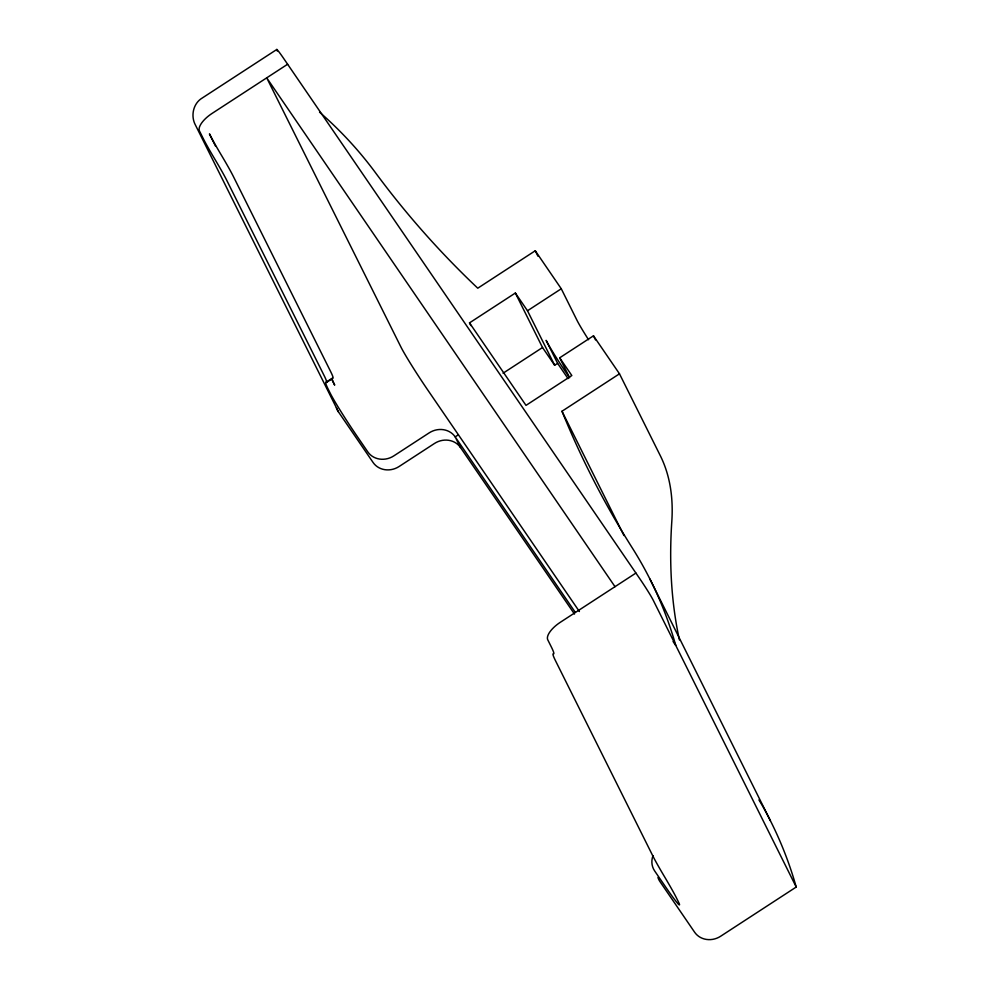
<?xml version="1.0" encoding="UTF-8"?>
<svg xmlns="http://www.w3.org/2000/svg" width="989" height="989" viewBox="0 0 989 989"><rect width="100%" height="100%" fill="white"/><g stroke="black" fill="none" stroke-linecap="round" stroke-linejoin="round"><path stroke-width="1.48" d="M276.846 49.45L202.312 97.973C193.115 103.338 190.457 116.121 195.513 125.207L338.423 411.844L373.1 462.506A19.211 17.518 -26.5 0 0 399.099 466.511L434.48 443.468A19.211 17.518 -26.5 0 1 460.466 447.473L574.498 614.07M287.626 64.236L212.029 113.451A19.211 7.85 -34.4 0 0 199.481 131.005L203.005 138.077A81.667 4.216 56.9 0 0 215.021 159.476A81.667 4.216 56.9 0 1 227.025 180.863L324.071 375.486A81.667 4.216 56.9 0 1 326.172 382.409A81.667 4.216 56.9 0 0 328.274 389.32L330.042 392.856A38.435 1.978 56.9 0 0 356.905 435.964L367.809 451.886A19.211 17.518 -26.5 0 0 393.807 455.892L429.189 432.861A19.211 17.518 -26.5 0 1 455.175 436.866L458.389 434.764M325.777 382.434L332.217 378.243A81.667 4.216 56.9 0 0 334.702 385.129L331.945 379.615M326.555 382.372L332.996 378.181A81.667 4.216 56.9 0 0 330.499 371.295L233.466 176.672A81.667 4.216 56.9 0 0 221.449 155.285A81.667 4.216 56.9 0 1 209.445 133.886L215.639 146.31M588.542 339.722A31.228 1.607 56.9 0 1 576.97 320.263L561.27 288.763L535.259 250.761L477.761 288.207A1035.149 943.444 -26.5 0 1 375.227 172.37A446.311 406.776 -26.5 0 0 319.534 112.153M470.875 325.591L469.515 322.871L515.356 293.028L527.496 310.756L554.656 365.25L557.598 363.346L546.126 340.34A31.228 1.607 56.9 0 0 569.615 377.761M527.496 310.756L561.27 288.763M503.055 373.224L542.516 347.522L515.356 293.028M569.207 376.883L559.687 357.808L593.474 335.815L619.485 373.805L660.318 455.719A596.318 243.455 -34.4 0 1 671.803 521.487A1761.199 719.04 -34.4 0 0 679.406 639.945M623.948 535.543L561.987 411.251L619.485 373.805M635.915 573.064L560.33 622.279A19.211 7.85 -34.4 0 0 547.77 639.834L551.306 646.905A85.511 4.413 56.9 0 1 553.407 653.828A85.462 4.413 56.9 0 0 555.682 661.085L652.542 855.361A81.667 4.216 56.9 0 0 664.546 876.761A81.667 4.216 56.9 0 1 676.563 898.148L678.33 901.684A38.435 1.978 56.9 0 1 665.572 886.886L654.669 870.963A19.211 17.518 -26.5 0 1 652.987 855.67M758.946 799.903L762 804.997A446.311 406.776 -26.5 0 1 796.219 887.034L720.635 936.249A19.211 17.518 -26.5 0 1 694.637 932.244L659.96 881.582A19.211 17.518 -26.5 0 1 657.945 877.478M559.687 357.808L571.827 375.536L526 405.379L469.515 322.871M557.598 363.346L568.032 378.602M542.516 347.522L554.656 365.25M673.101 641.527L675.722 645.347A446.311 406.776 -26.5 0 0 632.354 548.03A1035.149 943.444 -26.5 0 1 561.987 411.251M615.01 586.687L266.721 77.847L400.805 346.78A38.435 1.978 56.9 0 0 427.681 389.889L579.393 611.536M575.301 612.364L455.175 436.866L460.466 447.473M593.474 335.815L595.526 339.919M535.259 250.761L537.979 256.225M649.897 579.01L770.394 820.697M796.219 887.034L653.321 600.41A19.211 0.989 56.9 0 0 639.883 578.862L283.658 58.45A19.211 0.989 56.9 0 0 277.279 51.045M338.423 411.844A19.211 17.518 -26.5 0 1 336.408 407.74"/></g></svg>
